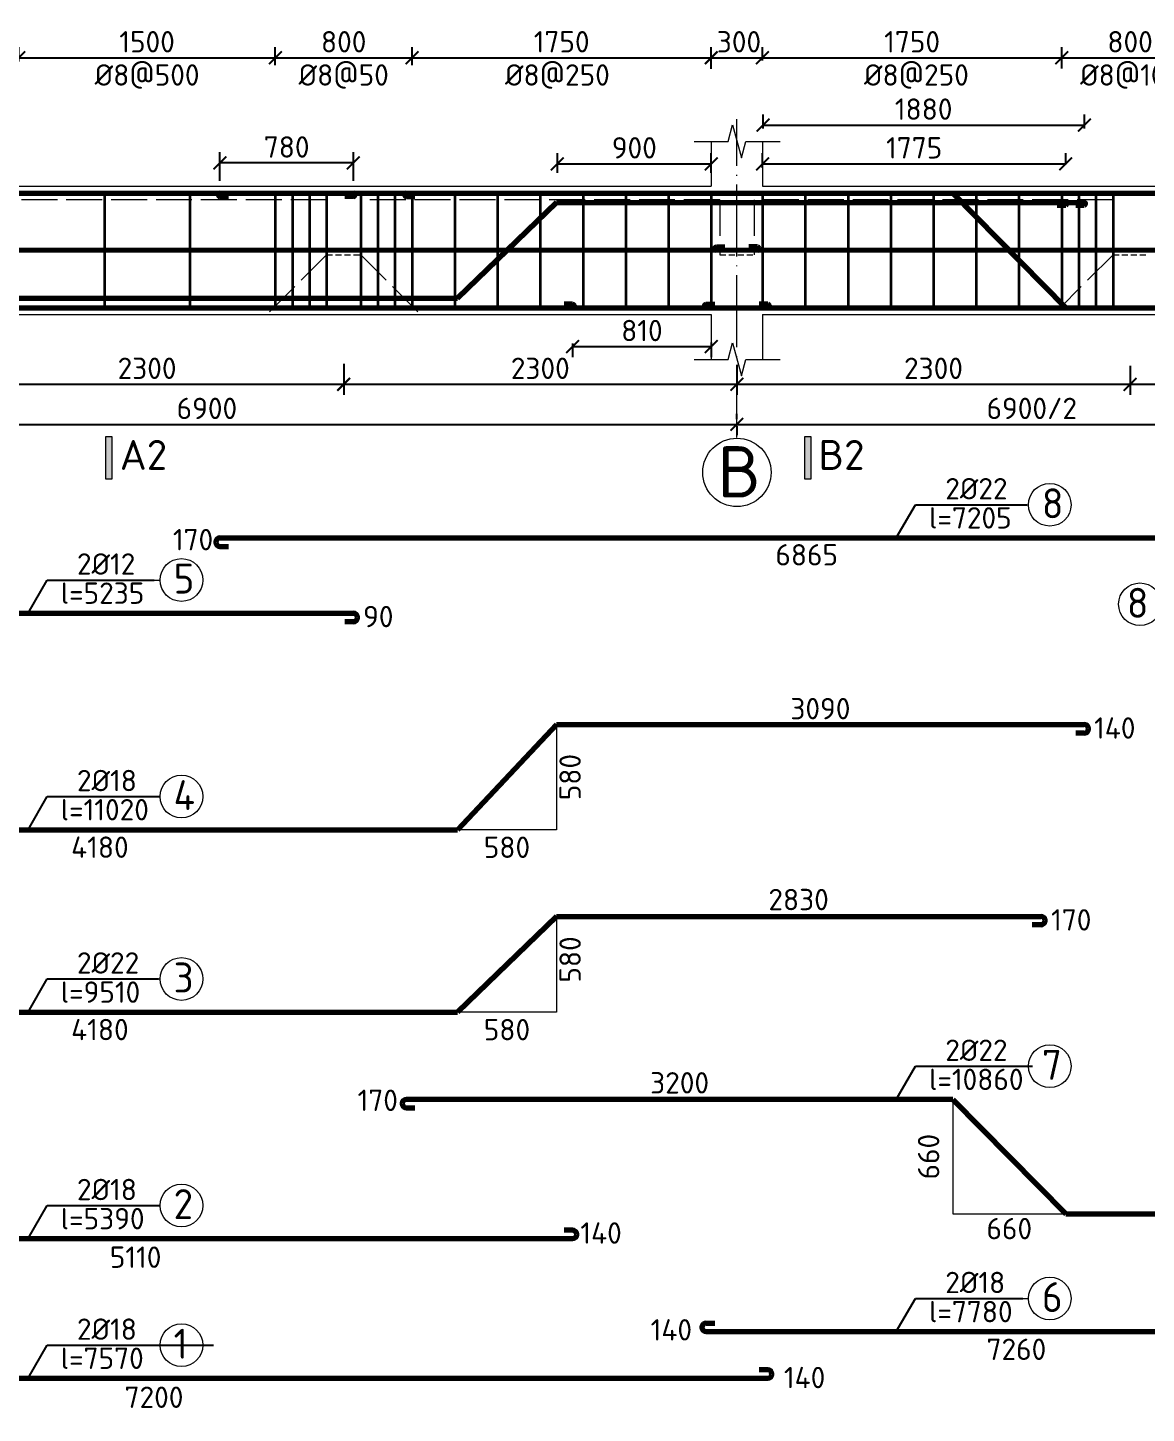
# Model space of a CAD drawing. Header units: millimetres. Extents: x 0 to 4970, y -594 to 1412.
# Drawn here: x 4136.2 to 4267, y 255.2 to 417.3 of the extents above; entities that cross this region are included whole.
import ezdxf

# ---------------------------------------------------------------- set-up
doc = ezdxf.new("R2010")
doc.units = ezdxf.units.MM
doc.header["$LTSCALE"] = 0.35
doc.header["$PDMODE"] = 3
for name, pattern in [('ACAD_ISO02W100', [15, 12, -3]), ('ACAD_ISO04W100', [30, 24, -3, 0, -3]), ('JIS_02_2.0', [3, 2, -1])]:
    doc.linetypes.add(name, pattern=pattern)
doc.layers.get('0').update_dxf_attribs({"lineweight": 50})
for name, color, linetype, lineweight in [('Cot Dai', 7, 'Continuous', 35), ('Cot thep', 2, 'Continuous', 70), ('Cotthepcat', 3, 'Continuous', 70), ('Duong Bao', 6, 'Continuous', 18), ('Kich Thuoc', 1, 'Continuous', 20), ('Ky Hieu', 4, 'Continuous', 20), ('Net Khuat', 5, 'ACAD_ISO02W100', 20), ('NetCat', 7, 'Continuous', 20), ('Text', 40, 'Continuous', 20), ('Truc', 3, 'ACAD_ISO04W100', 20)]:
    doc.layers.add(name, color=color, linetype=linetype, lineweight=lineweight)
doc.styles.get("Standard").update_dxf_attribs({"font": 'isocpeur.ttf'})
doc.styles.add('VN', font='')
doc.styles.get('VN').set_extended_font_data('TCVN 7284')
doc.dimstyles.new('Dim20', dxfattribs={"dimtxt": 2.5, "dimasz": 1.5, "dimexe": 1.25, "dimexo": 0.625, "dimtad": 1, "dimlfac": 20, "dimtxsty": 'Standard', "dimblk": 'ARCHTICK', "dimcen": 2.5, "dimadec": 0, "dimazin": 0, "dimtfac": 1, "dimtmove": 0, "dimatfit": 3, "dimfxl": 1, "dimarcsym": 0})
doc.dimstyles.new('Dim50', dxfattribs={"dimtxt": 2.5, "dimasz": 1.5, "dimexe": 1.25, "dimexo": 0.625, "dimtad": 1, "dimlfac": 50, "dimtxsty": 'Standard', "dimblk": 'ARCHTICK', "dimcen": 2.5, "dimadec": 0, "dimazin": 0, "dimtfac": 1, "dimtmove": 0, "dimatfit": 3, "dimfxl": 1, "dimarcsym": 0})
doc.dimstyles.new('Dim50KT', dxfattribs={"dimtxt": 2.5, "dimasz": 1.5, "dimexe": 1.25, "dimexo": 0.625, "dimtad": 1, "dimlfac": 50, "dimtxsty": 'Standard', "dimblk": 'ARCHTICK', "dimcen": 2.5, "dimse1": 1, "dimse2": 1, "dimsd1": 1, "dimsd2": 1, "dimadec": 0, "dimazin": 0, "dimtfac": 1, "dimtmove": 0, "dimatfit": 3, "dimfxl": 1, "dimarcsym": 0})

# ---------------------------------------------------------------- blocks, each defined once
blk = doc.blocks.new('_ArchTick')
at = {"color": 0, "linetype": 'ByBlock', "const_width": 0.15}
blk.add_lwpolyline([(-0.5, -0.5), (0.5, 0.5)], dxfattribs=at)
blk = doc.blocks.new('*D177')
at = {"layer": 'Defpoints', "color": 0}
for p in [(4199.92, 381.02), (4216.14, 381.15), (4216.14, 380.03)]:
    blk.add_point(p, dxfattribs=at)
at = {"layer": 'Kich Thuoc', "color": 0, "lineweight": -2}
for p, q in [((4199.92, 380.39), (4199.92, 378.78)), ((4199.92, 380.03), (4216.14, 380.03)), ((4216.14, 380.52), (4216.14, 378.78))]:
    blk.add_line(p, q, dxfattribs=at)
at = {"layer": 'Kich Thuoc', "color": 0, "lineweight": -2, "xscale": 1.5, "yscale": 1.5, "zscale": 1.5, "rotation": 180}
blk.add_blockref('_ArchTick', (4199.92, 380.03), dxfattribs=at)
at = {"layer": 'Kich Thuoc', "color": 0, "lineweight": -2, "xscale": 1.5, "yscale": 1.5, "zscale": 1.5}
blk.add_blockref('_ArchTick', (4216.14, 380.03), dxfattribs=at)
at = {"layer": 'Kich Thuoc', "color": 0, "insert": (4208.03, 381.9), "char_height": 2.5, "attachment_point": 5}
blk.add_mtext('810', dxfattribs=at)
blk = doc.blocks.new('*D178')
at = {"layer": 'Defpoints', "color": 0}
for p in [(4257.61, 401.4), (4257.61, 400.69), (4222.14, 400.29)]:
    blk.add_point(p, dxfattribs=at)
at = {"layer": 'Kich Thuoc', "color": 0, "lineweight": -2}
for p, q in [((4222.14, 400.92), (4222.14, 402.65)), ((4257.61, 401.32), (4257.61, 402.65)), ((4222.14, 401.4), (4257.61, 401.4))]:
    blk.add_line(p, q, dxfattribs=at)
at = {"layer": 'Kich Thuoc', "color": 0, "lineweight": -2, "xscale": 1.5, "yscale": 1.5, "zscale": 1.5, "rotation": 180}
blk.add_blockref('_ArchTick', (4222.14, 401.4), dxfattribs=at)
at = {"layer": 'Kich Thuoc', "color": 0, "lineweight": -2, "xscale": 1.5, "yscale": 1.5, "zscale": 1.5}
blk.add_blockref('_ArchTick', (4257.61, 401.4), dxfattribs=at)
at = {"layer": 'Kich Thuoc', "color": 0, "insert": (4239.88, 403.28), "char_height": 2.5, "attachment_point": 5}
blk.add_mtext('1775', dxfattribs=at)
blk = doc.blocks.new('*D179')
at = {"layer": 'Defpoints', "color": 0}
for p in [(4259.79, 405.94), (4222.2, 404.94), (4259.79, 404.94)]:
    blk.add_point(p, dxfattribs=at)
at = {"layer": 'Kich Thuoc', "color": 0, "lineweight": -2}
for p, q in [((4222.2, 405.56), (4222.2, 407.19)), ((4259.79, 405.56), (4259.79, 407.19)), ((4222.2, 405.94), (4259.79, 405.94))]:
    blk.add_line(p, q, dxfattribs=at)
at = {"layer": 'Kich Thuoc', "color": 0, "lineweight": -2, "xscale": 1.5, "yscale": 1.5, "zscale": 1.5, "rotation": 180}
blk.add_blockref('_ArchTick', (4222.2, 405.94), dxfattribs=at)
at = {"layer": 'Kich Thuoc', "color": 0, "lineweight": -2, "xscale": 1.5, "yscale": 1.5, "zscale": 1.5}
blk.add_blockref('_ArchTick', (4259.79, 405.94), dxfattribs=at)
at = {"layer": 'Kich Thuoc', "color": 0, "insert": (4240.99, 407.81), "char_height": 2.5, "attachment_point": 5}
blk.add_mtext('1880', dxfattribs=at)
blk = doc.blocks.new('*D200')
at = {"layer": 'Defpoints', "color": 0}
for p in [(4216.14, 401.4), (4198.14, 399.73), (4216.14, 399.73)]:
    blk.add_point(p, dxfattribs=at)
at = {"layer": 'Kich Thuoc', "color": 0, "lineweight": -2}
for p, q in [((4198.14, 400.36), (4198.14, 402.65)), ((4216.14, 400.36), (4216.14, 402.65)), ((4198.14, 401.4), (4216.14, 401.4))]:
    blk.add_line(p, q, dxfattribs=at)
at = {"layer": 'Kich Thuoc', "color": 0, "lineweight": -2, "xscale": 1.5, "yscale": 1.5, "zscale": 1.5, "rotation": 180}
blk.add_blockref('_ArchTick', (4198.14, 401.4), dxfattribs=at)
at = {"layer": 'Kich Thuoc', "color": 0, "lineweight": -2, "xscale": 1.5, "yscale": 1.5, "zscale": 1.5}
blk.add_blockref('_ArchTick', (4216.14, 401.4), dxfattribs=at)
at = {"layer": 'Kich Thuoc', "color": 0, "insert": (4207.14, 403.28), "char_height": 2.5, "attachment_point": 5}
blk.add_mtext('900', dxfattribs=at)
blk = doc.blocks.new('*D202')
at = {"layer": 'Defpoints', "color": 0}
for p in [(4102.8, 301.89), (4186.44, 301.89), (4186.44, 298.24)]:
    blk.add_point(p, dxfattribs=at)
at = {"layer": 'Kich Thuoc', "color": 0, "insert": (4144.62, 300.11), "char_height": 2.5, "attachment_point": 5}
blk.add_mtext('4180', dxfattribs=at)
blk = doc.blocks.new('*D203')
at = {"layer": 'Defpoints', "color": 0}
for p in [(4102.8, 323.23), (4186.44, 323.23), (4186.44, 319.58)]:
    blk.add_point(p, dxfattribs=at)
at = {"layer": 'Kich Thuoc', "color": 0, "insert": (4144.62, 321.45), "char_height": 2.5, "attachment_point": 5}
blk.add_mtext('4180', dxfattribs=at)
blk = doc.blocks.new('*D206')
at = {"layer": 'Defpoints', "color": 0}
for p in [(4201.51, 335.8), (4201.51, 323.5), (4201.51, 323.5)]:
    blk.add_point(p, dxfattribs=at)
at = {"layer": 'Kich Thuoc', "color": 0, "insert": (4199.63, 329.65), "char_height": 2.5, "attachment_point": 5, "rotation": 90}
blk.add_mtext('580', dxfattribs=at)
blk = doc.blocks.new('*D207')
at = {"layer": 'Defpoints', "color": 0}
for p in [(4186.44, 322.89), (4198.04, 322.89), (4186.44, 319.57)]:
    blk.add_point(p, dxfattribs=at)
at = {"layer": 'Kich Thuoc', "color": 0, "insert": (4192.24, 321.44), "char_height": 2.5, "attachment_point": 5}
blk.add_mtext('580', dxfattribs=at)
blk = doc.blocks.new('*D210')
at = {"layer": 'Defpoints', "color": 0}
for p in [(4201.51, 314.46), (4201.51, 302.16), (4201.51, 302.16)]:
    blk.add_point(p, dxfattribs=at)
at = {"layer": 'Kich Thuoc', "color": 0, "insert": (4199.63, 308.31), "char_height": 2.5, "attachment_point": 5, "rotation": 90}
blk.add_mtext('580', dxfattribs=at)
blk = doc.blocks.new('*D211')
at = {"layer": 'Defpoints', "color": 0}
for p in [(4186.44, 301.55), (4198.04, 301.55), (4186.44, 298.23)]:
    blk.add_point(p, dxfattribs=at)
at = {"layer": 'Kich Thuoc', "color": 0, "insert": (4192.24, 300.1), "char_height": 2.5, "attachment_point": 5}
blk.add_mtext('580', dxfattribs=at)
blk = doc.blocks.new('*D212')
at = {"layer": 'Defpoints', "color": 0}
for p in [(4198.04, 340.36), (4259.79, 340.36), (4259.79, 335.79)]:
    blk.add_point(p, dxfattribs=at)
at = {"layer": 'Kich Thuoc', "color": 0, "insert": (4228.91, 337.66), "char_height": 2.5, "attachment_point": 5}
blk.add_mtext('3090', dxfattribs=at)
blk = doc.blocks.new('*D213')
at = {"layer": 'Defpoints', "color": 0}
for p in [(4198.04, 317.73), (4254.69, 317.73), (4254.69, 313.44)]:
    blk.add_point(p, dxfattribs=at)
at = {"layer": 'Kich Thuoc', "color": 0, "insert": (4226.36, 315.32), "char_height": 2.5, "attachment_point": 5}
blk.add_mtext('2830', dxfattribs=at)
blk = doc.blocks.new('*D214')
at = {"layer": 'Defpoints', "color": 0}
for p in [(4180.47, 296.46), (4244.41, 296.46), (4244.41, 292)]:
    blk.add_point(p, dxfattribs=at)
at = {"layer": 'Kich Thuoc', "color": 0, "insert": (4212.44, 293.88), "char_height": 2.5, "attachment_point": 5}
blk.add_mtext('3200', dxfattribs=at)
blk = doc.blocks.new('*D215')
at = {"layer": 'Defpoints', "color": 0}
for p in [(4097.68, 275.65), (4199.92, 275.65), (4199.92, 271.6)]:
    blk.add_point(p, dxfattribs=at)
at = {"layer": 'Kich Thuoc', "color": 0, "insert": (4148.8, 273.48), "char_height": 2.5, "attachment_point": 5}
blk.add_mtext('5110', dxfattribs=at)
blk = doc.blocks.new('*D216')
at = {"layer": 'Defpoints', "color": 0}
for p in [(4079.16, 261.08), (4222.74, 261.08), (4222.74, 255.21)]:
    blk.add_point(p, dxfattribs=at)
at = {"layer": 'Kich Thuoc', "color": 0, "insert": (4150.95, 257.09), "char_height": 2.5, "attachment_point": 5}
blk.add_mtext('7200', dxfattribs=at)
blk = doc.blocks.new('*D217')
at = {"layer": 'Defpoints', "color": 0}
for p in [(4257.61, 278.54), (4288.14, 278.54), (4288.14, 274.3)]:
    blk.add_point(p, dxfattribs=at)
at = {"layer": 'Kich Thuoc', "color": 0, "insert": (4272.88, 276.17), "char_height": 2.5, "attachment_point": 5}
blk.add_mtext('3050', dxfattribs=at)
blk = doc.blocks.new('*D218')
at = {"layer": 'Defpoints', "color": 0}
for p in [(4244.41, 278.54), (4257.61, 278.54), (4257.61, 274.94)]:
    blk.add_point(p, dxfattribs=at)
at = {"layer": 'Kich Thuoc', "color": 0, "insert": (4251.01, 276.82), "char_height": 2.5, "attachment_point": 5}
blk.add_mtext('660', dxfattribs=at)
blk = doc.blocks.new('*D219')
at = {"layer": 'Defpoints', "color": 0}
for p in [(4244.41, 291.94), (4243.44, 278.54), (4244.41, 278.54)]:
    blk.add_point(p, dxfattribs=at)
at = {"layer": 'Kich Thuoc', "color": 0, "insert": (4241.57, 285.24), "char_height": 2.5, "attachment_point": 5, "rotation": 90}
blk.add_mtext('660', dxfattribs=at)
blk = doc.blocks.new('*D220')
at = {"layer": 'Defpoints', "color": 0}
for p in [(4215.54, 264.48), (4288.14, 264.48), (4288.14, 260.83)]:
    blk.add_point(p, dxfattribs=at)
at = {"layer": 'Kich Thuoc', "color": 0, "insert": (4251.84, 262.7), "char_height": 2.5, "attachment_point": 5}
blk.add_mtext('7260', dxfattribs=at)
blk = doc.blocks.new('*D353')
at = {"layer": 'Defpoints', "color": 0}
for p in [(4181.14, 413.82), (4165.14, 412.32), (4181.14, 412.33)]:
    blk.add_point(p, dxfattribs=at)
at = {"layer": 'Kich Thuoc', "color": 0, "lineweight": -2}
for p, q in [((4165.14, 412.94), (4165.14, 415.07)), ((4181.14, 412.96), (4181.14, 415.07)), ((4165.14, 413.82), (4181.14, 413.82))]:
    blk.add_line(p, q, dxfattribs=at)
at = {"layer": 'Kich Thuoc', "color": 0, "lineweight": -2, "xscale": 1.5, "yscale": 1.5, "zscale": 1.5, "rotation": 180}
blk.add_blockref('_ArchTick', (4165.14, 413.82), dxfattribs=at)
at = {"layer": 'Kich Thuoc', "color": 0, "lineweight": -2, "xscale": 1.5, "yscale": 1.5, "zscale": 1.5}
blk.add_blockref('_ArchTick', (4181.14, 413.82), dxfattribs=at)
at = {"layer": 'Kich Thuoc', "color": 0, "insert": (4173.14, 415.69), "char_height": 2.5, "attachment_point": 5}
blk.add_mtext('800', dxfattribs=at)
blk = doc.blocks.new('*D354')
at = {"layer": 'Defpoints', "color": 0}
for p in [(4216.14, 413.82), (4181.14, 412.33), (4216.14, 411.9)]:
    blk.add_point(p, dxfattribs=at)
at = {"layer": 'Kich Thuoc', "color": 0, "lineweight": -2}
for p, q in [((4181.14, 412.96), (4181.14, 415.07)), ((4216.14, 412.52), (4216.14, 415.07)), ((4181.14, 413.82), (4216.14, 413.82))]:
    blk.add_line(p, q, dxfattribs=at)
at = {"layer": 'Kich Thuoc', "color": 0, "lineweight": -2, "xscale": 1.5, "yscale": 1.5, "zscale": 1.5, "rotation": 180}
blk.add_blockref('_ArchTick', (4181.14, 413.82), dxfattribs=at)
at = {"layer": 'Kich Thuoc', "color": 0, "lineweight": -2, "xscale": 1.5, "yscale": 1.5, "zscale": 1.5}
blk.add_blockref('_ArchTick', (4216.14, 413.82), dxfattribs=at)
at = {"layer": 'Kich Thuoc', "color": 0, "insert": (4198.64, 415.69), "char_height": 2.5, "attachment_point": 5}
blk.add_mtext('1750', dxfattribs=at)
blk = doc.blocks.new('*D355')
at = {"layer": 'Defpoints', "color": 0}
for p in [(4222.14, 413.82), (4216.14, 411.9), (4222.14, 412.88)]:
    blk.add_point(p, dxfattribs=at)
at = {"layer": 'Kich Thuoc', "color": 0, "lineweight": -2}
for p, q in [((4216.14, 412.52), (4216.14, 415.07)), ((4222.14, 413.51), (4222.14, 415.07)), ((4216.14, 413.82), (4222.14, 413.82))]:
    blk.add_line(p, q, dxfattribs=at)
at = {"layer": 'Kich Thuoc', "color": 0, "lineweight": -2, "xscale": 1.5, "yscale": 1.5, "zscale": 1.5, "rotation": 180}
blk.add_blockref('_ArchTick', (4216.14, 413.82), dxfattribs=at)
at = {"layer": 'Kich Thuoc', "color": 0, "lineweight": -2, "xscale": 1.5, "yscale": 1.5, "zscale": 1.5}
blk.add_blockref('_ArchTick', (4222.14, 413.82), dxfattribs=at)
at = {"layer": 'Kich Thuoc', "color": 0, "insert": (4219.38, 415.69), "char_height": 2.5, "attachment_point": 5}
blk.add_mtext('300', dxfattribs=at)
blk = doc.blocks.new('*D356')
at = {"layer": 'Defpoints', "color": 0}
for p in [(4273.14, 413.82), (4257.14, 411.94), (4273.14, 412.34)]:
    blk.add_point(p, dxfattribs=at)
at = {"layer": 'Kich Thuoc', "color": 0, "lineweight": -2}
for p, q in [((4257.14, 412.56), (4257.14, 415.07)), ((4273.14, 412.96), (4273.14, 415.07)), ((4257.14, 413.82), (4273.14, 413.82))]:
    blk.add_line(p, q, dxfattribs=at)
at = {"layer": 'Kich Thuoc', "color": 0, "lineweight": -2, "xscale": 1.5, "yscale": 1.5, "zscale": 1.5, "rotation": 180}
blk.add_blockref('_ArchTick', (4257.14, 413.82), dxfattribs=at)
at = {"layer": 'Kich Thuoc', "color": 0, "lineweight": -2, "xscale": 1.5, "yscale": 1.5, "zscale": 1.5}
blk.add_blockref('_ArchTick', (4273.14, 413.82), dxfattribs=at)
at = {"layer": 'Kich Thuoc', "color": 0, "insert": (4265.14, 415.69), "char_height": 2.5, "attachment_point": 5}
blk.add_mtext('800', dxfattribs=at)
blk = doc.blocks.new('*D358')
at = {"layer": 'Defpoints', "color": 0}
for p in [(4165.14, 413.82), (4135.14, 412.76), (4165.14, 412.76)]:
    blk.add_point(p, dxfattribs=at)
at = {"layer": 'Kich Thuoc', "color": 0, "lineweight": -2}
for p, q in [((4135.14, 413.39), (4135.14, 415.07)), ((4165.14, 413.39), (4165.14, 415.07)), ((4135.14, 413.82), (4165.14, 413.82))]:
    blk.add_line(p, q, dxfattribs=at)
at = {"layer": 'Kich Thuoc', "color": 0, "lineweight": -2, "xscale": 1.5, "yscale": 1.5, "zscale": 1.5, "rotation": 180}
blk.add_blockref('_ArchTick', (4135.14, 413.82), dxfattribs=at)
at = {"layer": 'Kich Thuoc', "color": 0, "lineweight": -2, "xscale": 1.5, "yscale": 1.5, "zscale": 1.5}
blk.add_blockref('_ArchTick', (4165.14, 413.82), dxfattribs=at)
at = {"layer": 'Kich Thuoc', "color": 0, "insert": (4150.14, 415.69), "char_height": 2.5, "attachment_point": 5}
blk.add_mtext('1500', dxfattribs=at)
blk = doc.blocks.new('*D359')
at = {"layer": 'Defpoints', "color": 0}
for p in [(4257.14, 413.82), (4222.14, 413.16), (4257.14, 413.16)]:
    blk.add_point(p, dxfattribs=at)
at = {"layer": 'Kich Thuoc', "color": 0, "lineweight": -2}
for p, q in [((4222.14, 413.79), (4222.14, 415.07)), ((4257.14, 413.79), (4257.14, 415.07)), ((4222.14, 413.82), (4257.14, 413.82))]:
    blk.add_line(p, q, dxfattribs=at)
at = {"layer": 'Kich Thuoc', "color": 0, "lineweight": -2, "xscale": 1.5, "yscale": 1.5, "zscale": 1.5, "rotation": 180}
blk.add_blockref('_ArchTick', (4222.14, 413.82), dxfattribs=at)
at = {"layer": 'Kich Thuoc', "color": 0, "lineweight": -2, "xscale": 1.5, "yscale": 1.5, "zscale": 1.5}
blk.add_blockref('_ArchTick', (4257.14, 413.82), dxfattribs=at)
at = {"layer": 'Kich Thuoc', "color": 0, "insert": (4239.64, 415.69), "char_height": 2.5, "attachment_point": 5}
blk.add_mtext('1750', dxfattribs=at)
blk = doc.blocks.new('*D415')
at = {"layer": 'Defpoints', "color": 0}
for p in [(4158.67, 401.51), (4158.67, 398.78), (4174.27, 398.78)]:
    blk.add_point(p, dxfattribs=at)
at = {"layer": 'Kich Thuoc', "color": 0, "lineweight": -2}
for p, q in [((4158.67, 399.4), (4158.67, 402.76)), ((4174.27, 399.4), (4174.27, 402.76)), ((4174.27, 401.51), (4158.67, 401.51))]:
    blk.add_line(p, q, dxfattribs=at)
at = {"layer": 'Kich Thuoc', "color": 0, "lineweight": -2, "xscale": 1.5, "yscale": 1.5, "zscale": 1.5, "rotation": 180}
blk.add_blockref('_ArchTick', (4158.67, 401.51), dxfattribs=at)
at = {"layer": 'Kich Thuoc', "color": 0, "lineweight": -2, "xscale": 1.5, "yscale": 1.5, "zscale": 1.5}
blk.add_blockref('_ArchTick', (4174.27, 401.51), dxfattribs=at)
at = {"layer": 'Kich Thuoc', "color": 0, "insert": (4166.47, 403.38), "char_height": 2.5, "attachment_point": 5}
blk.add_mtext('780', dxfattribs=at)
blk = doc.blocks.new('*D416')
at = {"layer": 'Defpoints', "color": 0}
for p in [(4158.67, 358.05), (4295.94, 358.05), (4295.94, 353.79)]:
    blk.add_point(p, dxfattribs=at)
at = {"layer": 'Kich Thuoc', "color": 0, "insert": (4227.31, 355.66), "char_height": 2.5, "attachment_point": 5}
blk.add_mtext('6865', dxfattribs=at)
blk = doc.blocks.new('*D421')
at = {"layer": 'Defpoints', "color": 0}
for p in [(4078.94, 349.41), (4174.27, 349.41), (4174.27, 345.07)]:
    blk.add_point(p, dxfattribs=at)
at = {"layer": 'Kich Thuoc', "color": 0, "insert": (4126.61, 346.95), "char_height": 2.5, "attachment_point": 5}
blk.add_mtext('4775', dxfattribs=at)
blk = doc.blocks.new('*D918')
at = {"layer": 'Defpoints', "color": 0}
for p in [(4081.14, 371.33), (4219.14, 371.33), (4219.14, 370.92)]:
    blk.add_point(p, dxfattribs=at)
at = {"layer": 'Kich Thuoc', "color": 0, "lineweight": -2}
for p, q in [((4081.14, 370.92), (4219.14, 370.92)), ((4081.14, 370.7), (4081.14, 369.67)), ((4219.14, 370.7), (4219.14, 369.67))]:
    blk.add_line(p, q, dxfattribs=at)
at = {"layer": 'Kich Thuoc', "color": 0, "lineweight": -2, "xscale": 1.5, "yscale": 1.5, "zscale": 1.5, "rotation": 180}
blk.add_blockref('_ArchTick', (4081.14, 370.92), dxfattribs=at)
at = {"layer": 'Kich Thuoc', "color": 0, "lineweight": -2, "xscale": 1.5, "yscale": 1.5, "zscale": 1.5}
blk.add_blockref('_ArchTick', (4219.14, 370.92), dxfattribs=at)
at = {"layer": 'Kich Thuoc', "color": 0, "insert": (4157.14, 372.79), "char_height": 2.5, "attachment_point": 5}
blk.add_mtext('6900', dxfattribs=at)
blk = doc.blocks.new('*D919')
at = {"layer": 'Defpoints', "color": 0}
for p in [(4219.14, 370.92), (4288.14, 370.92), (4288.14, 370.92)]:
    blk.add_point(p, dxfattribs=at)
at = {"layer": 'Kich Thuoc', "color": 0, "lineweight": -2}
for p, q in [((4219.14, 371.54), (4219.14, 372.17)), ((4288.14, 371.54), (4288.14, 372.17)), ((4219.14, 370.92), (4288.14, 370.92))]:
    blk.add_line(p, q, dxfattribs=at)
at = {"layer": 'Kich Thuoc', "color": 0, "lineweight": -2, "xscale": 1.5, "yscale": 1.5, "zscale": 1.5, "rotation": 180}
blk.add_blockref('_ArchTick', (4219.14, 370.92), dxfattribs=at)
at = {"layer": 'Kich Thuoc', "color": 0, "lineweight": -2, "xscale": 1.5, "yscale": 1.5, "zscale": 1.5}
blk.add_blockref('_ArchTick', (4288.14, 370.92), dxfattribs=at)
at = {"layer": 'Kich Thuoc', "color": 0, "insert": (4253.64, 372.79), "char_height": 2.5, "attachment_point": 5}
blk.add_mtext('6900/2', dxfattribs=at)
blk = doc.blocks.new('*D921')
at = {"layer": 'Defpoints', "color": 0}
for p in [(4127.14, 379.4), (4173.14, 378.61), (4173.14, 375.61)]:
    blk.add_point(p, dxfattribs=at)
at = {"layer": 'Kich Thuoc', "color": 0, "lineweight": -2}
for p, q in [((4127.14, 378.77), (4127.14, 374.36)), ((4173.14, 377.99), (4173.14, 374.36)), ((4127.14, 375.61), (4173.14, 375.61))]:
    blk.add_line(p, q, dxfattribs=at)
at = {"layer": 'Kich Thuoc', "color": 0, "lineweight": -2, "xscale": 1.5, "yscale": 1.5, "zscale": 1.5, "rotation": 180}
blk.add_blockref('_ArchTick', (4127.14, 375.61), dxfattribs=at)
at = {"layer": 'Kich Thuoc', "color": 0, "lineweight": -2, "xscale": 1.5, "yscale": 1.5, "zscale": 1.5}
blk.add_blockref('_ArchTick', (4173.14, 375.61), dxfattribs=at)
at = {"layer": 'Kich Thuoc', "color": 0, "insert": (4150.14, 377.48), "char_height": 2.5, "attachment_point": 5}
blk.add_mtext('2300', dxfattribs=at)
blk = doc.blocks.new('*D923')
at = {"layer": 'Defpoints', "color": 0}
for p in [(4173.14, 378.61), (4219.14, 378.52), (4219.14, 375.61)]:
    blk.add_point(p, dxfattribs=at)
at = {"layer": 'Kich Thuoc', "color": 0, "lineweight": -2}
for p, q in [((4173.14, 377.99), (4173.14, 374.36)), ((4219.14, 377.89), (4219.14, 374.36)), ((4173.14, 375.61), (4219.14, 375.61))]:
    blk.add_line(p, q, dxfattribs=at)
at = {"layer": 'Kich Thuoc', "color": 0, "lineweight": -2, "xscale": 1.5, "yscale": 1.5, "zscale": 1.5, "rotation": 180}
blk.add_blockref('_ArchTick', (4173.14, 375.61), dxfattribs=at)
at = {"layer": 'Kich Thuoc', "color": 0, "lineweight": -2, "xscale": 1.5, "yscale": 1.5, "zscale": 1.5}
blk.add_blockref('_ArchTick', (4219.14, 375.61), dxfattribs=at)
at = {"layer": 'Kich Thuoc', "color": 0, "insert": (4196.14, 377.48), "char_height": 2.5, "attachment_point": 5}
blk.add_mtext('2300', dxfattribs=at)
blk = doc.blocks.new('*D924')
at = {"layer": 'Defpoints', "color": 0}
for p in [(4219.14, 378.52), (4265.14, 378.41), (4265.14, 375.61)]:
    blk.add_point(p, dxfattribs=at)
at = {"layer": 'Kich Thuoc', "color": 0, "lineweight": -2}
for p, q in [((4219.14, 377.89), (4219.14, 374.36)), ((4265.14, 377.79), (4265.14, 374.36)), ((4219.14, 375.61), (4265.14, 375.61))]:
    blk.add_line(p, q, dxfattribs=at)
at = {"layer": 'Kich Thuoc', "color": 0, "lineweight": -2, "xscale": 1.5, "yscale": 1.5, "zscale": 1.5, "rotation": 180}
blk.add_blockref('_ArchTick', (4219.14, 375.61), dxfattribs=at)
at = {"layer": 'Kich Thuoc', "color": 0, "lineweight": -2, "xscale": 1.5, "yscale": 1.5, "zscale": 1.5}
blk.add_blockref('_ArchTick', (4265.14, 375.61), dxfattribs=at)
at = {"layer": 'Kich Thuoc', "color": 0, "insert": (4242.14, 377.48), "char_height": 2.5, "attachment_point": 5}
blk.add_mtext('2300', dxfattribs=at)
blk = doc.blocks.new('*D922')
at = {"layer": 'Defpoints', "color": 0}
for p in [(4265.14, 378.41), (4288.14, 377.79), (4288.14, 375.61)]:
    blk.add_point(p, dxfattribs=at)
at = {"layer": 'Kich Thuoc', "color": 0, "lineweight": -2}
for p, q in [((4265.14, 377.79), (4265.14, 374.36)), ((4288.14, 377.16), (4288.14, 374.36)), ((4265.14, 375.61), (4288.14, 375.61))]:
    blk.add_line(p, q, dxfattribs=at)
at = {"layer": 'Kich Thuoc', "color": 0, "lineweight": -2, "xscale": 1.5, "yscale": 1.5, "zscale": 1.5, "rotation": 180}
blk.add_blockref('_ArchTick', (4265.14, 375.61), dxfattribs=at)
at = {"layer": 'Kich Thuoc', "color": 0, "lineweight": -2, "xscale": 1.5, "yscale": 1.5, "zscale": 1.5}
blk.add_blockref('_ArchTick', (4288.14, 375.61), dxfattribs=at)
at = {"layer": 'Kich Thuoc', "color": 0, "insert": (4276.64, 377.48), "char_height": 2.5, "attachment_point": 5}
blk.add_mtext('2300/2', dxfattribs=at)

msp = doc.modelspace()

# ---------------------------------------------------------------- hatches: boundary and pattern name
at = {"layer": 'NetCat'}
h = msp.add_hatch(color=256, dxfattribs=at)
h.paths.add_polyline_path([(4145.322556, 369.500371), (4146.022556, 369.500371), (4146.022556, 364.500371), (4145.322556, 364.500371)])
edge = h.paths.add_edge_path(flags=17)
edge.add_line((4145.322556, 364.500371), (4145.322556, 369.500371))
h = msp.add_hatch(color=256, dxfattribs=at)
h.paths.add_polyline_path([(4227.075209, 369.500371), (4227.775209, 369.500371), (4227.775209, 364.500371), (4227.075209, 364.500371)])
edge = h.paths.add_edge_path(flags=17)
edge.add_line((4227.075209, 364.500371), (4227.075209, 369.500371))

# ---------------------------------------------------------------- linework, layer by layer
at = {"layer": 'Cot Dai'}
for p, q in [((4145.143276, 397.970903), (4145.143276, 384.570903)), ((4155.143276, 397.970903), (4155.143276, 384.570903)), ((4165.143276, 397.970903), (4165.143276, 384.570903)), ((4167.143276, 397.975568), (4167.143276, 384.575568)), ((4169.143276, 397.975568), (4169.143276, 384.575568)), ((4171.143276, 397.975568), (4171.143276, 384.575568)), ((4175.143276, 397.984756), (4175.143276, 384.584756)), ((4177.143276, 397.970903), (4177.143276, 384.570903)), ((4179.143276, 397.970903), (4179.143276, 384.570903)), ((4181.143276, 397.975568), (4181.143276, 384.575568)), ((4186.143276, 397.975568), (4186.143276, 384.575568)), ((4191.143276, 397.975568), (4191.143276, 384.575568)), ((4196.143276, 397.975568), (4196.143276, 384.575568)), ((4201.143276, 397.975568), (4201.143276, 384.575568)), ((4201.143276, 397.975568), (4201.143276, 384.575568)), ((4206.143276, 397.975568), (4206.143276, 384.575568)), ((4211.143276, 397.975568), (4211.143276, 384.575568)), ((4216.143276, 397.975568), (4216.143276, 384.575568)), ((4222.143276, 397.975568), (4222.143276, 384.575568)), ((4227.143276, 397.975568), (4227.143276, 384.575568)), ((4232.143276, 397.975568), (4232.143276, 384.575568)), ((4237.143276, 397.975568), (4237.143276, 384.575568)), ((4242.143276, 397.975568), (4242.143276, 384.575568)), ((4247.143276, 397.975568), (4247.143276, 384.575568)), ((4252.143276, 397.975568), (4252.143276, 384.575568)), ((4257.143276, 397.975568), (4257.143276, 384.575568)), ((4259.143276, 397.975568), (4259.143276, 384.575568)), ((4261.143276, 397.975568), (4261.143276, 384.575568)), ((4263.143276, 397.975568), (4263.143276, 384.575568))]:
    msp.add_line(p, q, dxfattribs=at)
at = {"layer": 'Cot thep'}
for p, q in [((4078.943276, 397.975568), (4222.143276, 397.975568)), ((4158.671005, 397.975568), (4288.143276, 397.975568)), ((4244.413927, 397.975568), (4257.613927, 384.575568)), ((4186.439692, 385.675568), (4198.039692, 396.875568)), ((4198.039692, 396.875568), (4186.439692, 385.675568)), ((4198.039692, 396.875568), (4259.786482, 396.875568)), ((4288.143276, 391.295527), (4079.161053, 391.275607)), ((4079.161053, 384.575568), (4222.143276, 384.575568)), ((4093.098891, 384.575568), (4175.299647, 384.575568)), ((4102.799625, 385.675568), (4186.439692, 385.675568)), ((4112.580196, 385.675568), (4180.143276, 385.675568)), ((4216.143276, 384.575568), (4288.143276, 384.575568)), ((4257.613927, 384.575568), (4288.143276, 384.575568)), ((4158.671005, 357.645092), (4295.943276, 357.645092)), ((4078.943276, 348.835896), (4174.271005, 348.835896)), ((4198.039692, 335.796666), (4186.439692, 323.496666)), ((4198.039692, 335.796666), (4259.786482, 335.796666)), ((4102.799625, 323.496666), (4186.439692, 323.496666)), ((4198.039692, 313.355224), (4186.439692, 302.155224)), ((4198.039692, 313.355224), (4254.686286, 313.355224)), ((4102.799625, 302.155224), (4186.439692, 302.155224)), ((4244.413927, 291.942418), (4180.47296, 291.942418)), ((4244.413927, 291.942418), (4257.613927, 278.542418)), ((4257.613927, 278.542418), (4288.143276, 278.542418)), ((4097.681574, 275.646596), (4199.92452, 275.646596)), ((4215.543276, 264.770286), (4288.143276, 264.770286)), ((4079.161053, 259.308659), (4222.743276, 259.308659))]:
    msp.add_line(p, q, dxfattribs=at)
at = {"layer": 'Cotthepcat'}
for p, q in [((4158.671005, 397.575568), (4159.671005, 397.575568)), ((4174.271005, 397.575568), (4173.271005, 397.575568)), ((4180.47296, 397.575568), (4181.47296, 397.575568)), ((4256.613927, 396.588869), (4257.613927, 396.588869)), ((4258.786482, 396.588869), (4259.786482, 396.588869)), ((4216.743314, 391.688721), (4217.743314, 391.688721)), ((4221.543238, 391.689141), (4220.543238, 391.689141)), ((4199.92452, 384.975568), (4198.92452, 384.975568)), ((4215.543276, 384.975568), (4216.543276, 384.975568)), ((4222.743276, 384.975568), (4221.743276, 384.975568)), ((4158.671005, 356.645092), (4159.671005, 356.645092)), ((4174.271005, 347.835896), (4173.271005, 347.835896)), ((4259.786482, 334.796666), (4258.786482, 334.796666)), ((4254.686286, 312.355224), (4253.686286, 312.355224)), ((4180.47296, 290.942418), (4181.47296, 290.942418)), ((4199.92452, 276.646596), (4198.92452, 276.646596)), ((4215.543276, 265.770286), (4216.543276, 265.770286)), ((4222.743276, 260.308659), (4221.743276, 260.308659))]:
    msp.add_line(p, q, dxfattribs=at)
for centre, radius, start, end in [((4158.671005, 397.775568), 0.2, 90, 270), ((4174.271005, 397.775568), 0.2, 270, 90), ((4180.47296, 397.775568), 0.2, 90, 270), ((4257.613927, 396.732219), 0.143349, 270, 90), ((4259.786482, 396.732219), 0.143349, 270, 90), ((4216.743314, 391.488721), 0.2, 90, 270), ((4221.543238, 391.489141), 0.2, 270, 90), ((4199.92452, 384.775568), 0.2, 270, 90), ((4215.543276, 384.775568), 0.2, 90, 270), ((4222.743276, 384.775568), 0.2, 270, 90), ((4158.671005, 357.145092), 0.5, 90, 270), ((4174.271005, 348.335896), 0.5, 270, 90), ((4259.786482, 335.296666), 0.5, 270, 90), ((4254.686286, 312.855224), 0.5, 270, 90), ((4180.47296, 291.442418), 0.5, 90, 270), ((4199.92452, 276.146596), 0.5, 270, 90), ((4215.543276, 265.270286), 0.5, 90, 270), ((4222.743276, 259.808659), 0.5, 270, 90)]:
    msp.add_arc(centre, radius, start, end, dxfattribs=at)
at = {"layer": 'Duong Bao'}
for p, q in [((4216.143276, 404.033061), (4216.143276, 398.775568)), ((4222.143276, 404.033061), (4222.143276, 398.775568)), ((4084.143276, 398.775568), (4216.143276, 398.775568)), ((4222.143276, 398.775568), (4288.143276, 398.775568)), ((4084.143276, 383.775568), (4216.143276, 383.775568)), ((4216.143276, 383.775568), (4216.143276, 378.518076)), ((4222.143276, 383.775568), (4288.143276, 383.775568)), ((4222.143276, 383.775568), (4222.143276, 378.518076))]:
    msp.add_line(p, q, dxfattribs=at)
at = {"layer": 'Kich Thuoc'}
for p, q in [((4198.039692, 335.796666), (4198.039692, 323.496666)), ((4198.039692, 323.496666), (4186.439692, 323.496666)), ((4198.039692, 313.355224), (4198.039692, 302.155224)), ((4198.039692, 302.155224), (4186.439692, 302.155224)), ((4244.413927, 291.942418), (4244.413927, 278.542418)), ((4244.413927, 278.542418), (4257.613927, 278.542418))]:
    msp.add_line(p, q, dxfattribs=at)
at = {"layer": 'Ky Hieu'}
for p, q in [((4246.057273, 361.519708), (4253.237678, 361.519708)), ((4144.475348, 352.710512), (4151.655754, 352.710512)), ((4144.475348, 327.371282), (4151.655754, 327.371282)), ((4144.281022, 306.02984), (4151.461428, 306.02984)), ((4151.461428, 306.02984), (4151.655754, 306.02984)), ((4246.737678, 295.817034), (4253.237678, 295.817034)), ((4144.475348, 279.521212), (4151.655754, 279.521212)), ((4245.919805, 268.644902), (4253.100211, 268.644902)), ((4253.100211, 268.644902), (4253.237678, 268.644902)), ((4144.475348, 263.183275), (4151.655754, 263.183275))]:
    msp.add_line(p, q, dxfattribs=at)
for points in [[(4214.143276, 404.033061), (4214.143276, 404.033061), (4218.108, 404.033061), (4218.625638, 405.964912), (4219.660914, 402.101209), (4220.178553, 404.033061), (4224.220697, 404.033061), (4224.220697, 404.033061)], [(4214.143276, 378.518076), (4214.143276, 378.518076), (4218.108, 378.518076), (4218.625638, 380.449927), (4219.660914, 376.586224), (4220.178553, 378.518076), (4224.220697, 378.518076), (4224.220697, 378.518076)]]:
    msp.add_lwpolyline(points, dxfattribs=at)
for centre, radius in [((4219.143276, 365.301724), 4), ((4255.737678, 361.519708), 2.5), ((4154.155754, 352.710512), 2.5), ((4266.298161, 349.871185), 2.5), ((4154.155754, 327.371282), 2.5), ((4154.155754, 306.02984), 2.5), ((4255.737678, 295.817034), 2.5), ((4154.155754, 279.521212), 2.5), ((4255.737678, 268.644902), 2.5), ((4154.155754, 263.183275), 2.5)]:
    msp.add_circle(centre, radius, dxfattribs=at)
at = {"layer": 'Net Khuat'}
for p, q in [((4171.143276, 397.175568), (4129.143276, 397.175568)), ((4171.143276, 397.175568), (4171.143276, 390.775568)), ((4217.143276, 397.175568), (4175.143276, 397.175568)), ((4175.143276, 397.175568), (4175.143276, 390.775568)), ((4217.143276, 397.175568), (4217.143276, 390.775568)), ((4263.143276, 397.175568), (4221.143276, 397.175568)), ((4221.143276, 397.175568), (4221.143276, 390.775568)), ((4263.143276, 397.175568), (4263.143276, 390.775568)), ((4171.143276, 390.775568), (4164.143276, 383.775568)), ((4175.143276, 390.775568), (4182.143276, 383.775568)), ((4263.143276, 390.775568), (4256.943276, 384.575568))]:
    msp.add_line(p, q, dxfattribs=at)
at = {"layer": 'Net Khuat', "linetype": 'JIS_02_2.0'}
for p, q in [((4171.143276, 390.775568), (4175.143276, 390.775568)), ((4217.143276, 390.775568), (4221.143276, 390.775568)), ((4263.143276, 390.775568), (4267.143276, 390.775568))]:
    msp.add_line(p, q, dxfattribs=at)
at = {"layer": 'NetCat'}
msp.add_line((4145.322556, 364.500371), (4145.322556, 369.500371), dxfattribs=at)
msp.add_line((4145.322556, 364.500371), (4145.322556, 369.500371), dxfattribs=at)
for points in [[(4145.322556, 369.500371), (4146.022556, 369.500371), (4146.022556, 364.500371), (4145.322556, 364.500371), (4145.322556, 369.500371)], [(4227.075209, 369.500371), (4227.775209, 369.500371), (4227.775209, 364.500371), (4227.075209, 364.500371), (4227.075209, 369.500371)]]:
    msp.add_lwpolyline(points, dxfattribs=at)
at = {"layer": 'Truc'}
msp.add_line((4219.143276, 369.37114), (4219.143276, 406.645638), dxfattribs=at)

# ---------------------------------------------------------------- texts
at = {"layer": 'Kich Thuoc', "color": 2}
msp.add_text('B', height=6, dxfattribs=at).set_placement((4216.856637, 362.377082))
at = {"layer": 'Kich Thuoc', "char_height": 2.5}
for s, insert, width, attachment_point in [('%%C8@500', (4150.143276, 411.621568), 24.5, 5), ('%%C8@50', (4173.143276, 411.621568), 24.5, 5), ('%%C8@250', (4198.143276, 411.621568), 24.5, 5), ('%%C8@250', (4240.143276, 411.621568), 24.5, 5), ('%%C8@100', (4265.143276, 411.621568), 24.5, 5), ('170', (4153.159129, 358.683701), 3.45107973, 1), ('90', (4175.408393, 349.68391), 3.45107973, 1), ('140', (4260.92387, 336.64468), 3.45107973, 1), ('170', (4255.898777, 314.195837), 3.45107973, 1), ('170', (4174.770557, 293.081511), 3.45107973, 1), ('140', (4200.829328, 277.555054), 3.45107973, 1), ('140', (4209.051925, 266.22922), 3.45107973, 1), ('140', (4224.640896, 260.644155), 3.45107973, 1)]:
    msp.add_mtext(s, dxfattribs=dict(at, insert=insert, width=width, attachment_point=attachment_point))
at = {"layer": 'Ky Hieu', "style": 'VN'}
for s, p in [('8', (4254.823655, 359.936574)), ('5', (4153.241731, 351.127377)), ('8', (4264.762184, 348.28805)), ('4', (4153.241731, 325.788148)), ('3', (4153.241731, 304.446706)), ('7', (4254.823655, 294.233899)), ('2', (4153.241731, 277.938078)), ('6', (4254.823655, 267.061768)), ('1', (4153.241731, 261.600141))]:
    msp.add_text(s, height=3.5, dxfattribs=at).set_placement(p)
at = {"layer": 'Ky Hieu', "char_height": 2.5, "attachment_point": 7}
for s, insert in [('2%%C22', (4243.517336, 362.144708)), ('l=7205', (4241.617336, 358.73319)), ('2%%C12', (4141.935412, 353.335512)), ('l=5235', (4140.035412, 349.923993)), ('2%%C18', (4141.935412, 327.996282)), ('l=11020', (4140.035412, 324.584763)), ('2%%C22', (4141.935412, 306.65484)), ('l=9510', (4140.035412, 303.243321)), ('2%%C22', (4243.517336, 296.442034)), ('l=10860', (4241.617336, 293.030515)), ('2%%C18', (4141.935412, 280.146212)), ('l=5390', (4140.035412, 276.734693)), ('2%%C18', (4243.517336, 269.269902)), ('l=7780', (4241.617336, 265.858383)), ('2%%C18', (4141.935412, 263.808275)), ('l=7570', (4140.035412, 260.396756))]:
    msp.add_mtext(s, dxfattribs=dict(at, insert=insert))
at = {"layer": 'Text', "char_height": 3.5, "width": 11.43756339, "attachment_point": 1}
for s, insert in [('A2', (4146.94595, 369.097738)), ('B2', (4228.698604, 369.097738))]:
    msp.add_mtext(s, dxfattribs=dict(at, insert=insert))

# ---------------------------------------------------------------- dimensions: what is measured, and where the dimension line sits
at = {"layer": 'Kich Thuoc'}
for base, p1, p2, dimstyle, picture, middle in [((4165.143276, 413.818262), (4135.143276, 412.763661), (4165.143276, 412.763661), 'Dim50', '*D358', (4150.143276, 415.693262)), ((4257.143276, 413.818262), (4222.143276, 413.163692), (4257.143276, 413.163692), 'Dim50', '*D359', (4239.643276, 415.693262)), ((4158.671005, 401.505259), (4174.271005, 398.775568), (4158.671005, 398.775568), 'Dim50', '*D415', (4166.471005, 403.380259)), ((4216.143276, 401.404314), (4198.143276, 399.731203), (4216.143276, 399.731203), 'Dim50', '*D200', (4207.143276, 403.279314)), ((4257.613927, 274.943119), (4244.413927, 278.542418), (4257.613927, 278.542418), 'Dim50KT', '*D218', (4251.013927, 276.818119))]:
    dim = msp.add_linear_dim(base=base, p1=p1, p2=p2, dimstyle=dimstyle, dxfattribs=at)
    dim.commit()
    dim.dimension.update_dxf_attribs({"geometry": picture, "text_midpoint": middle})
for base, p1, p2, picture, middle in [((4181.143276, 413.818262), (4165.143276, 412.319428), (4181.143276, 412.332889), '*D353', (4173.143276, 415.693262)), ((4216.143276, 413.818262), (4181.143276, 412.332889), (4216.143276, 411.899527), '*D354', (4198.643276, 415.693262)), ((4273.143276, 413.818262), (4257.143276, 411.935441), (4273.143276, 412.339667), '*D356', (4265.143276, 415.693262)), ((4173.143276, 375.605087), (4127.143276, 379.395746), (4173.143276, 378.613778), '*D921', (4150.143276, 377.480087)), ((4219.143276, 375.605087), (4173.143276, 378.613778), (4219.143276, 378.518076), '*D923', (4196.143276, 377.480087)), ((4265.143276, 375.605087), (4219.143276, 378.518076), (4265.143276, 378.410652), '*D924', (4242.143276, 377.480087))]:
    dim = msp.add_linear_dim(base=base, p1=p1, p2=p2, dimstyle='Dim50', override={"dimtmove": 1}, dxfattribs=at)
    dim.commit()
    dim.dimension.update_dxf_attribs({"geometry": picture, "text_midpoint": middle})
dim = msp.add_linear_dim(base=(4222.143276, 413.818262), p1=(4216.143276, 411.899527), p2=(4222.143276, 412.882337), dimstyle='Dim50', override={"dimtmove": 1}, dxfattribs=at)
dim.commit()
dim.dimension.update_dxf_attribs({"geometry": '*D355', "text_midpoint": (4219.376046, 413.818262), "dimtype": 160})
for base, p1, p2, text, dimstyle, picture, middle in [((4259.786482, 405.939506), (4222.199625, 404.93618), (4259.786482, 404.93618), '1880', 'Dim50', '*D179', (4240.993053, 407.814506)), ((4257.613927, 401.400512), (4222.143276, 400.293349), (4257.613927, 400.692343), '1775', 'Dim50', '*D178', (4239.878602, 403.275512)), ((4216.143276, 380.02599), (4199.92452, 381.019247), (4216.143276, 381.146822), '810', 'Dim50', '*D177', (4208.033898, 381.90099)), ((4288.143276, 370.918973), (4219.143276, 370.918973), (4288.143276, 370.918973), '6900/2', 'Dim50', '*D919', (4253.643276, 372.793973)), ((4295.943276, 353.788934), (4158.671005, 358.054584), (4295.943276, 358.054584), '6865', 'Dim50KT', '*D416', (4227.307141, 355.663934)), ((4174.271005, 345.072537), (4078.943276, 349.413683), (4174.271005, 349.413683), '4775', 'Dim50KT', '*D421', (4126.607141, 346.947537)), ((4259.786482, 335.78758), (4198.039692, 340.362599), (4259.786482, 340.362599), '3090', 'Dim50KT', '*D212', (4228.913087, 337.66258)), ((4186.439692, 319.578033), (4102.799625, 323.230318), (4186.439692, 323.230318), '4180', 'Dim50KT', '*D203', (4144.619658, 321.453033)), ((4254.686286, 313.443938), (4198.039692, 317.734843), (4254.686286, 317.734843), '2830', 'Dim50KT', '*D213', (4226.362989, 315.318938)), ((4186.439692, 298.236591), (4102.799625, 301.888876), (4186.439692, 301.888876), '4180', 'Dim50KT', '*D202', (4144.619658, 300.111591)), ((4244.413927, 292.001496), (4180.47296, 296.457636), (4244.413927, 296.457636), '3200', 'Dim50KT', '*D214', (4212.443444, 293.876496)), ((4288.143276, 274.299019), (4257.613927, 278.542418), (4288.143276, 278.542418), '3050', 'Dim50KT', '*D217', (4272.878602, 276.174019)), ((4199.92452, 271.600483), (4097.681574, 275.646596), (4199.92452, 275.646596), '5110', 'Dim50KT', '*D215', (4148.803047, 273.475483)), ((4288.143276, 260.826678), (4215.543276, 264.482514), (4288.143276, 264.482514), '7260', 'Dim50KT', '*D220', (4251.843276, 262.701678)), ((4222.743276, 255.212828), (4079.161053, 261.075276), (4222.743276, 261.075276), '7200', 'Dim50KT', '*D216', (4150.952164, 257.087828))]:
    dim = msp.add_linear_dim(base=base, p1=p1, p2=p2, text=text, dimstyle=dimstyle, dxfattribs=at)
    dim.commit()
    dim.dimension.update_dxf_attribs({"geometry": picture, "text_midpoint": middle})
dim = msp.add_linear_dim(base=(4288.143276, 375.605087), p1=(4265.143276, 378.410652), p2=(4288.143276, 377.785652), text='2300/2', dimstyle='Dim50', override={"dimtmove": 1}, dxfattribs=at)
dim.commit()
dim.dimension.update_dxf_attribs({"geometry": '*D922', "text_midpoint": (4276.643276, 377.480087)})
dim = msp.add_linear_dim(base=(4219.143276, 370.918973), p1=(4081.143276, 371.326983), p2=(4219.143276, 371.326983), dimstyle='Dim50', dxfattribs=at)
dim.commit()
dim.dimension.update_dxf_attribs({"geometry": '*D918', "text_midpoint": (4157.140872, 370.918973), "dimtype": 160})
for base, p1, p2, text, picture, middle in [((4201.506969, 323.496666), (4201.506969, 335.796666), (4201.506969, 323.496666), '580', '*D206', (4199.631969, 329.646666)), ((4201.506969, 302.155224), (4201.506969, 314.455224), (4201.506969, 302.155224), '580', '*D210', (4199.631969, 308.305224)), ((4243.442291, 278.542418), (4244.413927, 291.942418), (4244.413927, 278.542418), '660', '*D219', (4241.567291, 285.242418))]:
    dim = msp.add_linear_dim(base=base, p1=p1, p2=p2, angle=90, text=text, dimstyle='Dim50KT', dxfattribs=at)
    dim.commit()
    dim.dimension.update_dxf_attribs({"geometry": picture, "text_midpoint": middle})
for base, p1, p2, picture, middle in [((4186.439692, 319.567745), (4198.039692, 322.892203), (4186.439692, 322.892203), '*D207', (4192.239692, 321.442745)), ((4186.439692, 298.226303), (4198.039692, 301.550761), (4186.439692, 301.550761), '*D211', (4192.239692, 300.101303))]:
    dim = msp.add_linear_dim(base=base, p1=p1, p2=p2, angle=180, dimstyle='Dim50KT', dxfattribs=at)
    dim.commit()
    dim.dimension.update_dxf_attribs({"geometry": picture, "text_midpoint": middle})

# ---------------------------------------------------------------- leaders
at = {"layer": 'Ky Hieu', "annotation_type": 0, "has_hookline": 1, "hookline_direction": 0}
for points, text_width in [([(4237.792563, 357.645092), (4240.029574, 361.519708), (4245.432273, 361.519708)], 7), ([(4136.210639, 348.835896), (4138.44765, 352.710512), (4143.850348, 352.710512)], 6.5), ([(4136.210639, 323.496666), (4138.44765, 327.371282), (4144.530754, 327.371282)], 6.5), ([(4136.210639, 302.155224), (4138.44765, 306.02984), (4143.836428, 306.02984)], 7), ([(4237.792563, 291.942418), (4240.029574, 295.817034), (4246.112678, 295.817034)], 7), ([(4136.210639, 275.646596), (4138.44765, 279.521212), (4144.530754, 279.521212)], 6.5), ([(4237.792563, 264.770286), (4240.029574, 268.644902), (4245.475211, 268.644902)], 6.5), ([(4136.210639, 259.308659), (4138.44765, 263.183275), (4150.78326, 263.183275)], 6.5)]:
    msp.add_leader(points, dimstyle='Dim20', override={"dimgap": 0.625, "dimtad": 1, "dimldrblk": 'None'}, dxfattribs=dict(at, text_width=text_width))

doc.saveas('drawing.dxf')
